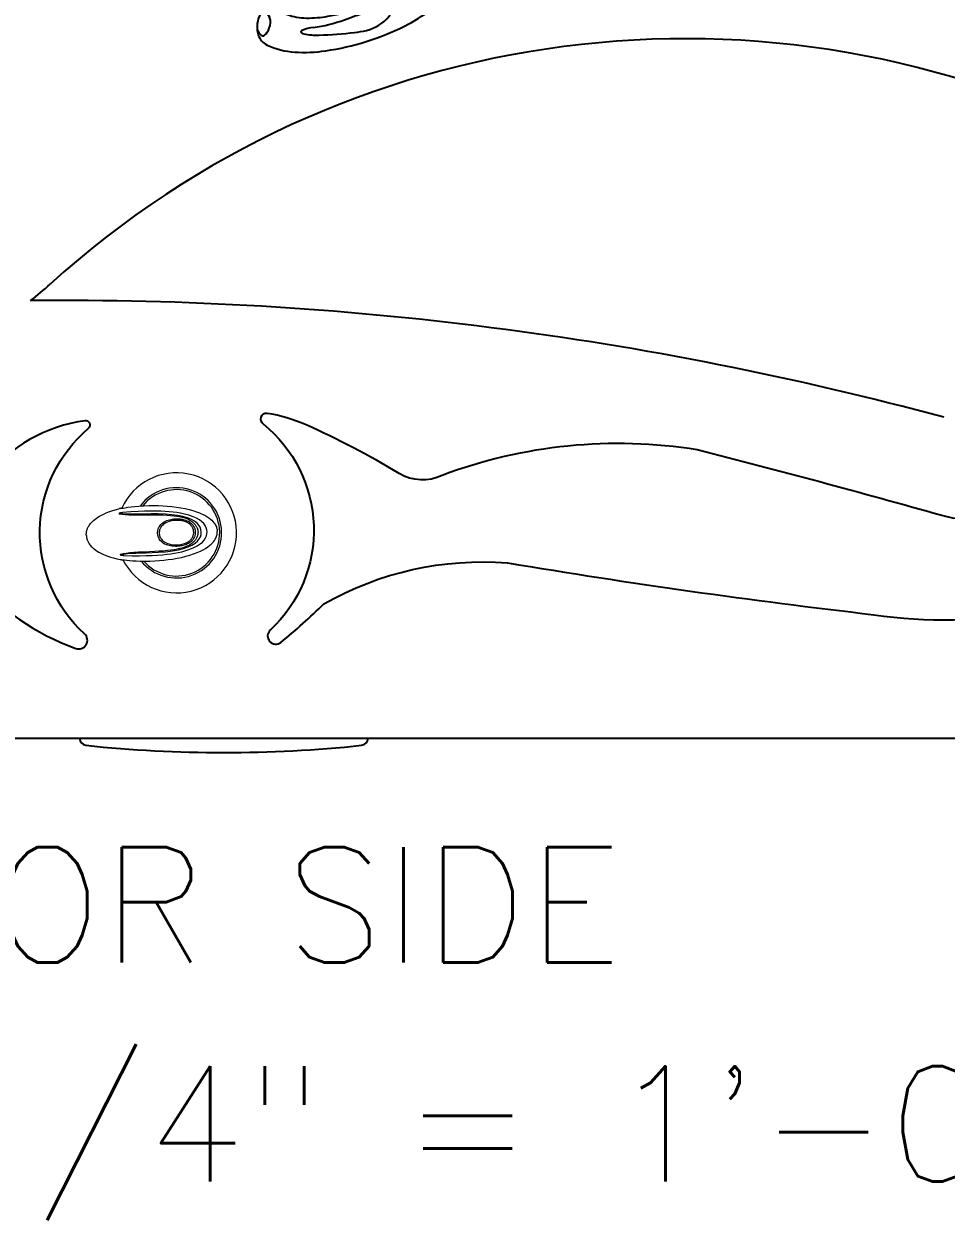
# Model space of a CAD drawing. Extents: x 527 to 614, y 487 to 635.
# Drawn here: x 563.34 to 595.3, y 487.05 to 528.51 of the extents above; entities that cross this region are included whole.
import ezdxf
from ezdxf.enums import TextEntityAlignment as Align

# ---------------------------------------------------------------- set-up
doc = ezdxf.new("R2010")
doc.units = 0
doc.header["$MEASUREMENT"] = 0
for name, color, linetype in [('1', 4, 'Continuous'), ('DIM', 3, 'Continuous'), ('SPA', 2, 'Continuous')]:
    doc.layers.add(name, color=color, linetype=linetype)
doc.styles.add('SIMPLEX', font='simplex')

# ---------------------------------------------------------------- blocks, each defined once
blk = doc.blocks.new('DIVERTERVALVE')
at = {"layer": '1', "linetype": 'Continuous', "lineweight": 0}
for points in [[(-0.901, -1.895), (-0.903, -1.87), (-0.909, -1.821), (-0.918, -1.749), (-0.929, -1.657), (-0.94, -1.548), (-0.95, -1.42), (-0.959, -1.274), (-0.966, -1.109), (-0.968, -0.934), (-0.966, -0.763), (-0.959, -0.597), (-0.949, -0.441), (-0.936, -0.293), (-0.918, -0.142), (-0.894, 0.017), (-0.866, 0.174), (-0.833, 0.321), (-0.798, 0.457), (-0.758, 0.587), (-0.714, 0.71), (-0.67, 0.817), (-0.626, 0.911), (-0.581, 0.995), (-0.536, 1.068), (-0.491, 1.132), (-0.446, 1.188), (-0.402, 1.235), (-0.359, 1.275), (-0.317, 1.308), (-0.277, 1.335), (-0.24, 1.357), (-0.205, 1.373), (-0.172, 1.386), (-0.139, 1.396), (-0.107, 1.403), (-0.074, 1.408), (-0.041, 1.411), (-0.008, 1.412)], [(0.885, -1.895), (0.887, -1.87), (0.893, -1.821), (0.902, -1.749), (0.913, -1.657), (0.924, -1.548), (0.934, -1.422), (0.943, -1.279), (0.95, -1.119), (0.952, -0.949), (0.95, -0.781), (0.944, -0.618), (0.935, -0.463), (0.922, -0.316), (0.905, -0.166), (0.882, -0.006), (0.854, 0.151), (0.822, 0.3), (0.787, 0.439), (0.747, 0.572), (0.703, 0.699), (0.658, 0.809), (0.613, 0.906), (0.567, 0.992), (0.52, 1.067), (0.474, 1.133), (0.429, 1.189), (0.385, 1.236), (0.342, 1.276), (0.3, 1.309), (0.26, 1.336), (0.223, 1.357), (0.188, 1.373), (0.155, 1.386), (0.123, 1.396), (0.091, 1.403), (0.058, 1.408), (0.025, 1.411), (-0.008, 1.412)], [(-0.901, -1.895), (-0.901, -1.901), (-0.899, -1.911), (-0.896, -1.927), (-0.892, -1.947), (-0.887, -1.97)], [(-0.008, -3.126), (-0.012, -3.126), (-0.017, -3.126), (-0.023, -3.126), (-0.03, -3.125), (-0.037, -3.125), (-0.045, -3.125), (-0.054, -3.124), (-0.063, -3.123), (-0.073, -3.122), (-0.083, -3.121), (-0.094, -3.119), (-0.106, -3.117), (-0.119, -3.115), (-0.133, -3.112), (-0.148, -3.108), (-0.164, -3.103), (-0.182, -3.098), (-0.201, -3.091), (-0.221, -3.083), (-0.243, -3.074), (-0.266, -3.062), (-0.29, -3.049), (-0.317, -3.033), (-0.345, -3.014), (-0.374, -2.992), (-0.405, -2.966), (-0.437, -2.936), (-0.47, -2.901), (-0.504, -2.862), (-0.539, -2.817), (-0.575, -2.766), (-0.611, -2.71), (-0.647, -2.647), (-0.682, -2.578), (-0.718, -2.501), (-0.753, -2.416), (-0.788, -2.321), (-0.822, -2.215), (-0.855, -2.099), (-0.887, -1.97)], [(-0.008, -3.126), (-0.004, -3.126), (0.001, -3.126), (0.007, -3.126), (0.014, -3.125), (0.021, -3.125), (0.029, -3.125), (0.038, -3.124), (0.047, -3.123), (0.057, -3.122), (0.067, -3.121), (0.078, -3.119), (0.09, -3.117), (0.103, -3.115), (0.117, -3.112), (0.132, -3.108), (0.148, -3.103), (0.166, -3.098), (0.185, -3.091), (0.205, -3.083), (0.227, -3.073), (0.25, -3.062), (0.275, -3.048), (0.302, -3.032), (0.33, -3.013), (0.359, -2.991), (0.39, -2.965), (0.422, -2.934), (0.456, -2.899), (0.49, -2.859), (0.526, -2.814), (0.561, -2.763), (0.597, -2.706), (0.634, -2.642), (0.67, -2.571), (0.706, -2.492), (0.741, -2.405), (0.776, -2.31), (0.809, -2.206), (0.841, -2.093), (0.871, -1.971)], [(0.871, -1.97), (0.876, -1.947), (0.88, -1.927), (0.883, -1.911), (0.885, -1.901), (0.885, -1.895)]]:
    blk.add_lwpolyline(points, dxfattribs=at)
at = {"layer": '1', "color": 3, "lineweight": 0}
for points in [[(-0.008, 1.059), (-0.075, 1.054), (-0.149, 1.037), (-0.223, 1.003), (-0.294, 0.953), (-0.361, 0.887), (-0.425, 0.805), (-0.486, 0.706), (-0.544, 0.588), (-0.597, 0.449), (-0.643, 0.299), (-0.676, 0.159), (-0.701, 0.03), (-0.72, -0.098), (-0.736, -0.229), (-0.75, -0.369), (-0.762, -0.523), (-0.77, -0.692), (-0.776, -0.878), (-0.778, -1.083), (-0.775, -1.31), (-0.767, -1.563), (-0.749, -1.846)], [(-0.008, 0.857), (-0.093, 0.849), (-0.172, 0.825), (-0.246, 0.784), (-0.319, 0.722), (-0.388, 0.637), (-0.452, 0.528), (-0.51, 0.395), (-0.559, 0.24), (-0.6, 0.061), (-0.633, -0.142), (-0.658, -0.369), (-0.674, -0.623), (-0.679, -0.862), (-0.679, -1.073), (-0.679, -1.261), (-0.681, -1.43), (-0.685, -1.582), (-0.692, -1.719), (-0.702, -1.842), (-0.715, -1.951)], [(0.733, -1.846), (0.751, -1.556), (0.76, -1.298), (0.762, -1.069), (0.76, -0.863), (0.754, -0.677), (0.745, -0.51), (0.733, -0.358), (0.719, -0.22), (0.703, -0.09), (0.683, 0.037), (0.659, 0.166), (0.625, 0.305), (0.58, 0.452), (0.527, 0.59), (0.469, 0.707), (0.408, 0.806), (0.344, 0.888), (0.278, 0.953), (0.206, 1.003), (0.132, 1.037), (0.059, 1.054), (-0.008, 1.059)], [(0.699, -1.951), (0.686, -1.84), (0.676, -1.716), (0.668, -1.577), (0.664, -1.423), (0.663, -1.255), (0.664, -1.069), (0.663, -0.865), (0.658, -0.64), (0.644, -0.394), (0.619, -0.155), (0.586, 0.052), (0.545, 0.233), (0.496, 0.39), (0.438, 0.524), (0.374, 0.634), (0.304, 0.721), (0.231, 0.783), (0.156, 0.824), (0.077, 0.849), (-0.008, 0.857)], [(-0.712, -1.957), (-0.694, -1.869), (-0.68, -1.762), (-0.669, -1.638), (-0.661, -1.498), (-0.656, -1.341), (-0.652, -1.168), (-0.649, -0.977), (-0.646, -0.778), (-0.64, -0.603), (-0.632, -0.447), (-0.623, -0.309), (-0.611, -0.186), (-0.597, -0.075), (-0.581, 0.026), (-0.563, 0.116), (-0.543, 0.198), (-0.521, 0.271), (-0.497, 0.336), (-0.473, 0.393), (-0.447, 0.444), (-0.42, 0.489), (-0.394, 0.528), (-0.368, 0.562), (-0.342, 0.59), (-0.317, 0.615), (-0.293, 0.636), (-0.27, 0.654), (-0.247, 0.67), (-0.227, 0.682), (-0.207, 0.693), (-0.189, 0.702), (-0.172, 0.71), (-0.156, 0.716), (-0.141, 0.722), (-0.127, 0.726), (-0.114, 0.73), (-0.102, 0.733), (-0.091, 0.736), (-0.081, 0.738), (-0.072, 0.74), (-0.063, 0.741), (-0.054, 0.743), (-0.047, 0.744), (-0.04, 0.745), (-0.033, 0.745), (-0.027, 0.746), (-0.022, 0.746), (-0.017, 0.746), (-0.012, 0.746), (-0.008, 0.746)], [(-0.008, -0.654), (-0.021, -0.654), (-0.036, -0.654), (-0.051, -0.652), (-0.068, -0.65), (-0.087, -0.647), (-0.108, -0.643), (-0.13, -0.637), (-0.155, -0.629), (-0.181, -0.618), (-0.209, -0.604), (-0.239, -0.586), (-0.27, -0.563), (-0.302, -0.535), (-0.333, -0.501), (-0.363, -0.462), (-0.391, -0.417), (-0.415, -0.369), (-0.435, -0.319), (-0.45, -0.271), (-0.462, -0.225), (-0.47, -0.181), (-0.476, -0.141), (-0.48, -0.105), (-0.482, -0.074), (-0.483, -0.045), (-0.484, -0.019), (-0.484, 0.007), (-0.483, 0.033), (-0.482, 0.06), (-0.48, 0.09), (-0.477, 0.123), (-0.472, 0.162), (-0.464, 0.204), (-0.454, 0.247), (-0.442, 0.29), (-0.427, 0.331), (-0.411, 0.37), (-0.394, 0.405), (-0.376, 0.437), (-0.358, 0.464), (-0.339, 0.489), (-0.321, 0.51), (-0.304, 0.529), (-0.287, 0.545), (-0.27, 0.559), (-0.256, 0.571), (-0.242, 0.581), (-0.228, 0.589), (-0.215, 0.597), (-0.202, 0.605), (-0.187, 0.612), (-0.171, 0.62), (-0.152, 0.627), (-0.129, 0.634), (-0.104, 0.641), (-0.075, 0.647), (-0.042, 0.65), (-0.008, 0.652)], [(-0.008, 0.597), (-0.026, 0.596), (-0.046, 0.595), (-0.068, 0.592), (-0.093, 0.587), (-0.118, 0.581), (-0.14, 0.573), (-0.159, 0.565), (-0.175, 0.557), (-0.191, 0.549), (-0.206, 0.54), (-0.222, 0.528), (-0.24, 0.515), (-0.257, 0.5), (-0.273, 0.485), (-0.287, 0.469), (-0.3, 0.454), (-0.312, 0.438), (-0.324, 0.421), (-0.336, 0.402), (-0.348, 0.38), (-0.361, 0.356), (-0.372, 0.33), (-0.384, 0.301), (-0.395, 0.269), (-0.405, 0.233), (-0.414, 0.192), (-0.422, 0.146), (-0.428, 0.095), (-0.431, 0.039), (-0.431, -0.024), (-0.427, -0.095), (-0.417, -0.172), (-0.401, -0.243), (-0.382, -0.303), (-0.36, -0.355), (-0.335, -0.4), (-0.31, -0.439), (-0.284, -0.471), (-0.258, -0.498), (-0.231, -0.521), (-0.205, -0.539), (-0.181, -0.554), (-0.158, -0.565), (-0.137, -0.574), (-0.118, -0.581), (-0.099, -0.586), (-0.083, -0.59), (-0.067, -0.592), (-0.053, -0.594), (-0.04, -0.596), (-0.029, -0.596), (-0.018, -0.597), (-0.008, -0.597)], [(-0.008, 0.746), (-0.004, 0.746), (0.001, 0.746), (0.006, 0.746), (0.011, 0.746), (0.018, 0.745), (0.024, 0.745), (0.031, 0.744), (0.039, 0.743), (0.047, 0.741), (0.056, 0.74), (0.066, 0.738), (0.076, 0.736), (0.087, 0.733), (0.099, 0.73), (0.112, 0.726), (0.126, 0.721), (0.141, 0.716), (0.157, 0.709), (0.175, 0.701), (0.193, 0.692), (0.213, 0.681), (0.234, 0.668), (0.256, 0.653), (0.28, 0.634), (0.304, 0.612), (0.329, 0.587), (0.355, 0.557), (0.382, 0.522), (0.408, 0.482), (0.435, 0.437), (0.461, 0.384), (0.486, 0.325), (0.509, 0.259), (0.531, 0.184), (0.551, 0.1), (0.568, 0.008), (0.584, -0.095), (0.597, -0.207), (0.608, -0.33), (0.618, -0.465), (0.624, -0.614), (0.629, -0.776), (0.633, -0.955), (0.636, -1.149), (0.639, -1.333), (0.645, -1.494), (0.653, -1.636), (0.664, -1.761), (0.678, -1.868), (0.696, -1.957)], [(-0.008, 0.652), (0.026, 0.65), (0.059, 0.647), (0.088, 0.641), (0.113, 0.634), (0.136, 0.627), (0.155, 0.62), (0.171, 0.612), (0.186, 0.605), (0.199, 0.597), (0.213, 0.589), (0.226, 0.581), (0.24, 0.571), (0.255, 0.559), (0.271, 0.545), (0.288, 0.529), (0.305, 0.51), (0.323, 0.489), (0.341, 0.465), (0.359, 0.438), (0.377, 0.408), (0.394, 0.374), (0.409, 0.336), (0.424, 0.296), (0.436, 0.254), (0.446, 0.212), (0.454, 0.169), (0.46, 0.13), (0.464, 0.095), (0.466, 0.065), (0.467, 0.037), (0.468, 0.012), (0.468, -0.014), (0.468, -0.04), (0.466, -0.069), (0.464, -0.1), (0.461, -0.135), (0.455, -0.174), (0.447, -0.217), (0.436, -0.263), (0.422, -0.311), (0.403, -0.36), (0.38, -0.409), (0.352, -0.455), (0.322, -0.495), (0.291, -0.531), (0.257, -0.561), (0.225, -0.585), (0.195, -0.603), (0.166, -0.618), (0.139, -0.629), (0.115, -0.637), (0.092, -0.643), (0.071, -0.647), (0.052, -0.65), (0.035, -0.652), (0.02, -0.654), (0.005, -0.654), (-0.008, -0.654)], [(-0.008, -0.597), (0.002, -0.597), (0.013, -0.596), (0.024, -0.596), (0.037, -0.594), (0.051, -0.592), (0.066, -0.59), (0.083, -0.586), (0.101, -0.581), (0.12, -0.575), (0.141, -0.566), (0.163, -0.555), (0.186, -0.542), (0.211, -0.524), (0.237, -0.503), (0.262, -0.477), (0.288, -0.447), (0.313, -0.411), (0.337, -0.369), (0.359, -0.32), (0.378, -0.265), (0.395, -0.202), (0.407, -0.129), (0.414, -0.056), (0.415, 0.012), (0.413, 0.073), (0.408, 0.13), (0.4, 0.18), (0.391, 0.225), (0.38, 0.264), (0.369, 0.298), (0.357, 0.328), (0.346, 0.354), (0.333, 0.378), (0.321, 0.401), (0.309, 0.42), (0.297, 0.437), (0.285, 0.453), (0.272, 0.468), (0.258, 0.484), (0.242, 0.499), (0.224, 0.515), (0.205, 0.529), (0.189, 0.54), (0.174, 0.55), (0.158, 0.558), (0.142, 0.566), (0.123, 0.573), (0.101, 0.581), (0.077, 0.587), (0.052, 0.592), (0.03, 0.595), (0.01, 0.596), (-0.008, 0.597)], [(-0.749, -1.846), (-0.748, -1.86), (-0.747, -1.873), (-0.745, -1.886), (-0.744, -1.897), (-0.742, -1.907), (-0.741, -1.917), (-0.74, -1.925), (-0.738, -1.933), (-0.737, -1.94), (-0.735, -1.946), (-0.733, -1.952), (-0.732, -1.958), (-0.73, -1.963), (-0.728, -1.967), (-0.726, -1.971), (-0.723, -1.974), (-0.721, -1.974), (-0.718, -1.973), (-0.716, -1.97), (-0.714, -1.966), (-0.713, -1.962), (-0.712, -1.957)], [(-0.715, -1.951), (-0.715, -1.953), (-0.714, -1.955), (-0.712, -1.957)], [(0.696, -1.957), (0.697, -1.962), (0.699, -1.967), (0.7, -1.97), (0.702, -1.973), (0.705, -1.974), (0.708, -1.973), (0.71, -1.97), (0.712, -1.966), (0.714, -1.962), (0.716, -1.957), (0.718, -1.951), (0.719, -1.946), (0.721, -1.939), (0.722, -1.932), (0.724, -1.924), (0.725, -1.916), (0.727, -1.906), (0.728, -1.896), (0.729, -1.885), (0.731, -1.873), (0.732, -1.86), (0.733, -1.846)], [(0.699, -1.951), (0.699, -1.953), (0.698, -1.955), (0.696, -1.957)]]:
    blk.add_lwpolyline(points, dxfattribs=at)
at = {"layer": '1', "linetype": 'Continuous', "lineweight": 0}
blk.add_arc((0, 0), 2.08, 295.2259, 244.2689, dxfattribs=at)
at = {"layer": '1', "color": 3, "lineweight": 0}
for radius, start, end in [(1.565, 307.1142, 232.1242), (1.497, 309.2973, 229.8845)]:
    blk.add_arc((0, 0), radius, start, end, dxfattribs=at)
blk = doc.blocks.new('LightLens-HSS')
at = {"layer": '1', "color": 2}
for points in [[(2.026, 2.207, 0.13592), (1.794, 2.271, 0.082714), (1.648, 2.247, 0.082714)], [(1.648, -2.252, 0.082714), (1.794, -2.276, 0.189957), (2.102, -2.155)]]:
    blk.add_lwpolyline(points, format="xyb", dxfattribs=at)
for centre, radius, start, end in [((1.333, 2.924), 0.576, 90, 137.3999), ((1.333, 2.557), 0.943, 50.5801, 90), ((2.834, 1.544), 2.614, 137.3999, 159.1487), ((0.335, 1.344), 2.514, 26.7443, 50.5801), ((5.274, 0.615), 5.226, 159.1487, 171.0344), ((-0.023, -0.01), 3.019, 314.7391, 47.2524), ((-1.272, 0.534), 4.314, 11.79, 26.7443), ((9.17, 0), 9.17, 171.0344, 180), ((-3.828, 0), 6.925, 0, 11.79), ((9.17, 0), 9.17, 180, 188.9656), ((-3.828, 0), 6.925, 348.21, 0), ((5.274, -0.615), 5.226, 188.9656, 200.8513), ((-1.272, -0.534), 4.314, 333.2557, 348.21), ((2.834, -1.544), 2.614, 200.8513, 222.6001), ((0.335, -1.344), 2.514, 309.4199, 333.2557), ((1.333, -2.924), 0.576, 222.6001, 270), ((1.333, -2.557), 0.943, 270, 309.4199)]:
    blk.add_arc(centre, radius, start, end, dxfattribs=at)
at = {"layer": '1', "color": 3}
for centre, radius, start, end in [((1.351, 3.325), 0.0962, 120.8909, 197.2751), ((1.592, 2.879), 0.603, 95.8939, 118.7393), ((1.739, 3.497), 0.517, 202.7326, 235.2979), ((1.767, 3.411), 0.47, 226.2502, 274.1869), ((2.415, 0.966), 2.069, 98.4951, 107.2413), ((2.135, 2.441), 0.572, 81.4651, 92.6384), ((3.265, 1.136), 1.962, 142.3332, 162.268), ((1.951, 2.15), 0.302, 90, 142.3332), ((1.951, 2.15), 0.302, 37.6668, 90), ((0.637, 1.136), 1.962, 17.732, 37.6668), ((2.698, 0.962), 2.066, 150.3077, 165.1029), ((1.143, 1.847), 0.277, 133.3005, 150.1209), ((0.983, 2.017), 0.0434, 15.6536, 133.3005), ((-0.736, 1.892), 1.773, 350.9444, 0.7444), ((0.678, 1.932), 0.36, 357.2297, 15.6536), ((5.406, 0.451), 4.21, 162.268, 172.4552), ((-1.504, 0.451), 4.21, 15.1914, 17.732), ((12.717, -1.922), 12.491, 164.136, 169.7962), ((6.071, 0.735), 5.131, 170.1534, 182.7294), ((8.832, -0.003), 7.666, 172.4552, 180), ((27.369, 1.315), 26.436, 181.7867, 183.4512), ((2.791, -0.246), 2.428, 167.2138, 177.1293), ((1.889, -0.205), 1.526, 176.9815, 212.3393), ((-1.456, -0.314), 2.437, 341.9435, 0.8708), ((8.832, -0.003), 7.666, 180, 187.5448), ((0.749, -0.947), 0.166, 206.328, 312.8004), ((5.406, -0.456), 4.21, 187.5448, 197.732), ((-1.504, -0.456), 4.21, 342.268, 344.4109), ((3.265, -1.141), 1.962, 197.732, 217.6668), ((0.637, -1.141), 1.962, 322.3332, 342.268), ((1.951, -2.155), 0.302, 217.6668, 270), ((1.951, -2.155), 0.302, 270, 322.3332), ((0.957, -2.76), 0.112, 148.2013, 201.1912), ((1.793, -2.575), 0.968, 193.4651, 246.5018), ((0.892, -2.72), 0.0365, 65.8579, 148.2013), ((0.452, -3.701), 1.112, 47.2493, 65.8579), ((1.588, -2.461), 0.569, 228.0526, 274.8017), ((-2.542, 18.31), 21.743, 281.0756, 281.9807), ((1.975, -3.347), 0.387, 54.7594, 90.5261), ((1.488, -3.324), 0.16, 239.8654, 281.1187)]:
    blk.add_arc(centre, radius, start, end, dxfattribs=at)
blk = doc.blocks.new('2005VANGUARD')
at = {"layer": '1', "color": 2}
for centre, radius, start, end in [((38.753, 0), 0.25, 180, 263.9744), ((43.503, 45), 45.5, 263.9744, 276.0256), ((48.253, 0), 0.25, 276.0256, 0), ((48.253, 0), 0.25, 276.0256, 0)]:
    blk.add_arc(centre, radius, start, end, dxfattribs=at)
at = {"layer": 'DIM'}
for points in [[(53.328, 6.079, 0.012736), (66.033, 4.28, 0.08934), (71.533, 4.419, -0.020242), (75.739, 4.492, 0.092393), (76.481, 4.612, 0.442866), (76.783, 5.345, 0.26368), (75.193, 7.555, 0.066539), (72.311, 8.443, 0.197568), (71.31, 8.215, -0.226043), (68.385, 7.714, 0.005982), (59.908, 9.995, 0.130116), (51.066, 9.106, -0.254005), (49.581, 9.175, 0.031376), (46.351, 10.859, 0.065901), (45.001, 11.257, 0.816021), (44.868, 10.891, -0.455932), (45.111, 3.744, 0.96746), (45.479, 3.321, 0.023958), (46.972, 4.66, -0.148645)], [(29.943, 8.749, -0.137618), (29.243, 6.642, 0.281953), (29.206, 5.806, 0.229978), (30.403, 4.963, 0.210771), (33.308, 5.718, -0.40146), (34.784, 5.579, 0.128205), (38.373, 3.11, 0.821619), (38.678, 3.615, -0.453919), (38.816, 10.74, 0.75192), (38.699, 11.004, 0.192503), (35.229, 9.031, -0.32582), (34.182, 8.744, -0.006839), (32.391, 9.452, 0.387535)]]:
    blk.add_lwpolyline(points, format="xyb", close=True, dxfattribs=at)
at = {"layer": 'SPA', "color": 4}
blk.add_line((12.003, 0), (75.003, 0), dxfattribs=at)
at = {"layer": 'SPA'}
for centre, radius, start, end in [((59.503, -8.497), 32.741, 62.5467, 132.2578), ((30.076, 23.889), 11.017, 307.6364, 312.263), ((37.958, -101.67), 116.84, 74.87221, 90.56627)]:
    blk.add_arc(centre, radius, start, end, dxfattribs=at)
at = {"layer": '1', "rotation": 107.3971120750699}
blk.add_blockref('LightLens-HSS', (48.437, 24.147), dxfattribs=at)
at = {"layer": '1', "color": 3, "rotation": 271.5435071830044}
blk.add_blockref('DIVERTERVALVE', (41.863, 7.117), dxfattribs=at)

msp = doc.modelspace()

# ---------------------------------------------------------------- block references
at = {"layer": '1'}
msp.add_blockref('2005VANGUARD', (526.766, 503.758), dxfattribs=at)

# ---------------------------------------------------------------- texts
at = {"layer": 'DIM', "style": 'SIMPLEX'}
for s, p in [('DOOR SIDE', (569.472, 495.981)), ('SCALE: 1/4" = 1\'-0"', (569.544, 488.387))]:
    msp.add_text(s, height=4, dxfattribs=at).set_placement(p, align=Align.CENTER)

doc.saveas('drawing.dxf')
